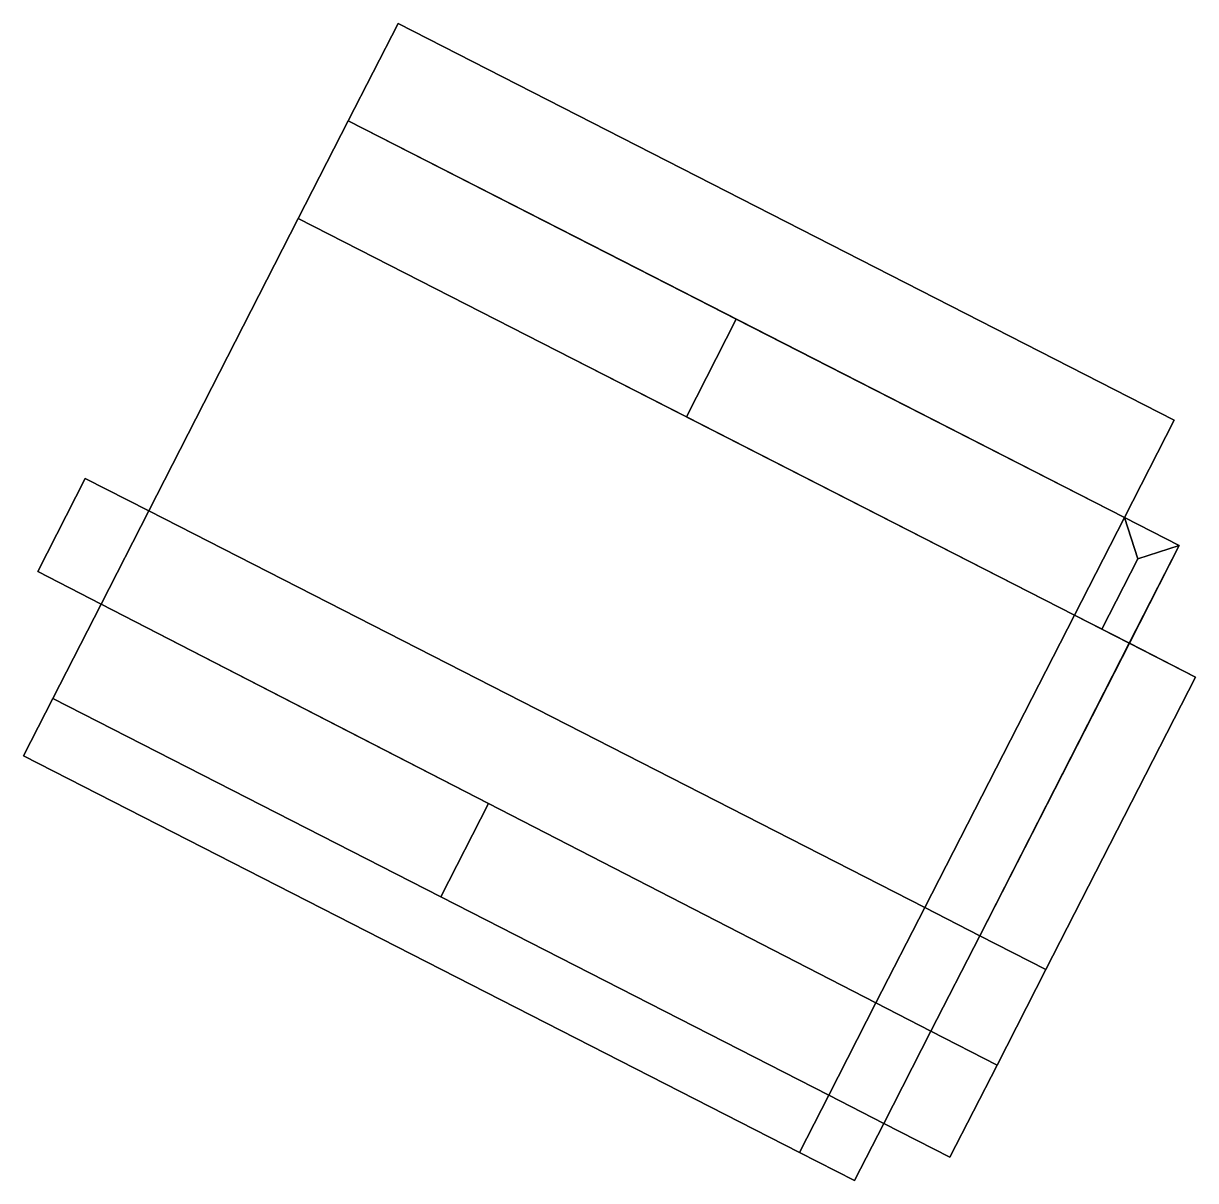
# Model space of a CAD drawing. Header units: metres. Extents: x 392428.2 to 392493.6, y 5818663.9 to 5818728.5.
import ezdxf

# ---------------------------------------------------------------- set-up
doc = ezdxf.new("R2010")
doc.units = ezdxf.units.M
doc.header["$MEASUREMENT"] = 0
for name, color, linetype in [('BuildingGroundSurface', 10, 'Continuous'), ('BuildingRoofSurface', 10, 'Continuous'), ('BuildingWallSurface', 10, 'Continuous')]:
    doc.layers.add(name, color=color, linetype=linetype)

msp = doc.modelspace()

# ---------------------------------------------------------------- linework, layer by layer
at = {"layer": 'BuildingGroundSurface'}
for points in [[(392449.081, 5818728.527, 34.62), (392492.41, 5818706.37, 34.62), (392489.631, 5818700.936, 34.62), (392446.302, 5818723.092, 34.62)], [(392443.512, 5818717.636, 34.62), (392446.302, 5818723.092, 34.62), (392489.631, 5818700.936, 34.62), (392486.839, 5818695.478, 34.62)], [(392443.512, 5818717.636, 34.62), (392486.839, 5818695.478, 34.62), (392478.485, 5818679.145, 34.62), (392435.16, 5818701.302, 34.62)], [(392432.499, 5818696.098, 34.62), (392428.961, 5818697.919, 34.62), (392431.617, 5818703.114, 34.62), (392435.16, 5818701.302, 34.62)], [(392435.16, 5818701.302, 34.62), (392478.485, 5818679.145, 34.62), (392475.764, 5818673.824, 34.62), (392432.499, 5818696.098, 34.62)], [(392492.698, 5818699.367, 34.62), (392489.907, 5818693.909, 34.62), (392486.839, 5818695.478, 34.62), (392489.631, 5818700.936, 34.62)], [(392429.8, 5818690.821, 34.62), (392432.499, 5818696.098, 34.62), (392475.764, 5818673.824, 34.62), (392473.126, 5818668.667, 34.62)], [(392478.485, 5818679.145, 34.62), (392486.839, 5818695.478, 34.62), (392489.907, 5818693.909, 34.62), (392481.555, 5818677.575, 34.62)], [(392481.555, 5818677.575, 34.62), (392489.907, 5818693.909, 34.62), (392493.605, 5818692.018, 34.62), (392485.252, 5818675.684, 34.62)], [(392428.167, 5818687.626, 34.62), (392429.8, 5818690.821, 34.62), (392473.126, 5818668.667, 34.62), (392471.492, 5818665.472, 34.62)], [(392475.764, 5818673.824, 34.62), (392478.485, 5818679.145, 34.62), (392481.555, 5818677.575, 34.62), (392478.83, 5818672.246, 34.62)], [(392478.83, 5818672.246, 34.62), (392481.555, 5818677.575, 34.62), (392485.252, 5818675.684, 34.62), (392482.522, 5818670.345, 34.62)], [(392473.126, 5818668.667, 34.62), (392475.764, 5818673.824, 34.62), (392478.83, 5818672.246, 34.62), (392476.197, 5818667.097, 34.62)], [(392476.197, 5818667.097, 34.62), (392478.83, 5818672.246, 34.62), (392482.522, 5818670.345, 34.62), (392479.894, 5818665.206, 34.62)], [(392471.492, 5818665.472, 34.62), (392473.126, 5818668.667, 34.62), (392476.197, 5818667.097, 34.62), (392474.563, 5818663.902, 34.62)]]:
    msp.add_polyline3d(points, close=True, dxfattribs=at)
at = {"layer": 'BuildingRoofSurface'}
for points in [[(392489.631, 5818700.936, 40.359), (392492.41, 5818706.37, 40.359), (392449.081, 5818728.527, 40.945), (392446.302, 5818723.092, 40.945)], [(392467.966, 5818712.014, 40.945), (392446.302, 5818723.092, 40.359), (392443.512, 5818717.637, 40.359), (392465.176, 5818706.558, 40.945)], [(392478.485, 5818679.145, 40.359), (392486.839, 5818695.478, 40.359), (392443.512, 5818717.637, 40.945), (392435.16, 5818701.303, 40.945)], [(392489.631, 5818700.936, 40.359), (392467.966, 5818712.014, 40.945), (392465.176, 5818706.558, 40.945), (392486.839, 5818695.478, 40.359)], [(392431.617, 5818703.114, 40.359), (392428.961, 5818697.919, 40.359), (392432.499, 5818696.098, 40.945), (392435.16, 5818701.303, 40.945)], [(392475.764, 5818673.824, 40.359), (392478.485, 5818679.145, 40.359), (392435.16, 5818701.303, 40.945), (392432.499, 5818696.098, 40.945)], [(392486.839, 5818695.478, 40.359), (392488.373, 5818694.694, 40.945), (392490.38, 5818698.618, 40.945), (392489.631, 5818700.936, 40.359)], [(392489.631, 5818700.936, 40.359), (392490.38, 5818698.618, 40.945), (392492.699, 5818699.367, 40.359)], [(392488.373, 5818694.694, 40.945), (392489.908, 5818693.909, 40.359), (392492.699, 5818699.367, 40.359), (392490.38, 5818698.618, 40.945)], [(392454.131, 5818684.961, 40.945), (392432.499, 5818696.098, 40.359), (392429.8, 5818690.821, 40.359), (392451.463, 5818679.744, 40.945)], [(392489.908, 5818693.909, 40.36), (392486.839, 5818695.478, 40.36), (392478.485, 5818679.145, 40.36), (392481.555, 5818677.575, 40.36)], [(392493.605, 5818692.018, 40.359), (392489.908, 5818693.909, 40.359), (392481.555, 5818677.575, 40.359), (392485.252, 5818675.685, 40.359)], [(392473.126, 5818668.667, 40.359), (392429.8, 5818690.821, 40.359), (392428.167, 5818687.626, 40.359), (392471.492, 5818665.472, 40.359)], [(392475.764, 5818673.824, 40.359), (392454.131, 5818684.961, 40.945), (392451.463, 5818679.744, 40.945), (392473.126, 5818668.667, 40.359)], [(392481.555, 5818677.575, 40.359), (392478.485, 5818679.145, 40.359), (392475.764, 5818673.824, 40.359), (392478.83, 5818672.246, 40.359)], [(392485.252, 5818675.685, 40.359), (392481.555, 5818677.575, 40.359), (392478.83, 5818672.246, 40.359), (392482.522, 5818670.345, 40.359)], [(392478.83, 5818672.246, 40.359), (392475.764, 5818673.824, 40.359), (392473.126, 5818668.667, 40.359), (392476.197, 5818667.097, 40.359)], [(392482.522, 5818670.345, 40.359), (392478.83, 5818672.246, 40.359), (392476.197, 5818667.097, 40.359), (392479.894, 5818665.206, 40.359)], [(392476.197, 5818667.097, 40.359), (392473.126, 5818668.667, 40.359), (392471.492, 5818665.472, 40.359), (392474.563, 5818663.902, 40.359)]]:
    msp.add_polyline3d(points, close=True, dxfattribs=at)
at = {"layer": 'BuildingWallSurface'}
for points in [[(392446.302, 5818723.092, 34.62), (392446.302, 5818723.092, 40.945), (392449.081, 5818728.527, 40.945), (392449.081, 5818728.527, 34.62)], [(392449.081, 5818728.527, 34.62), (392449.081, 5818728.527, 40.945), (392492.41, 5818706.37, 40.359), (392492.41, 5818706.37, 34.62)], [(392443.512, 5818717.636, 34.62), (392443.512, 5818717.637, 40.359), (392446.302, 5818723.092, 40.359), (392446.302, 5818723.092, 34.62)], [(392460.745, 5818715.707, 40.749), (392446.302, 5818723.092, 40.945), (392446.302, 5818723.092, 40.359)], [(392435.16, 5818701.302, 34.62), (392435.16, 5818701.303, 40.945), (392443.512, 5818717.637, 40.945), (392443.512, 5818717.636, 34.62)], [(392443.512, 5818717.637, 40.359), (392443.512, 5818717.637, 40.945), (392457.955, 5818710.251, 40.749)], [(392460.745, 5818715.707, 40.749), (392467.966, 5818712.014, 40.945), (392489.631, 5818700.936, 40.359)], [(392486.839, 5818695.478, 40.359), (392465.176, 5818706.558, 40.945), (392457.955, 5818710.251, 40.749)], [(392492.41, 5818706.37, 34.62), (392492.41, 5818706.37, 40.359), (392489.631, 5818700.936, 40.359), (392489.631, 5818700.936, 34.62)], [(392428.961, 5818697.919, 34.62), (392428.961, 5818697.919, 40.359), (392431.617, 5818703.114, 40.359), (392431.617, 5818703.114, 34.62)], [(392431.617, 5818703.114, 34.62), (392431.617, 5818703.114, 40.359), (392435.16, 5818701.303, 40.945), (392435.16, 5818701.302, 34.62)], [(392489.631, 5818700.936, 34.62), (392489.631, 5818700.936, 40.359), (392492.699, 5818699.367, 40.359), (392492.698, 5818699.367, 34.62)], [(392492.698, 5818699.367, 34.62), (392492.699, 5818699.367, 40.359), (392489.908, 5818693.909, 40.359), (392489.907, 5818693.909, 34.62)], [(392432.499, 5818696.098, 34.62), (392432.499, 5818696.098, 40.945), (392428.961, 5818697.919, 40.359), (392428.961, 5818697.919, 34.62)], [(392429.8, 5818690.821, 34.62), (392429.8, 5818690.821, 40.359), (392432.499, 5818696.098, 40.359), (392432.499, 5818696.098, 34.62)], [(392446.92, 5818688.673, 40.749), (392432.499, 5818696.098, 40.945), (392432.499, 5818696.098, 40.359)], [(392489.908, 5818693.909, 40.359), (392488.373, 5818694.694, 40.945), (392486.839, 5818695.478, 40.359)], [(392489.907, 5818693.909, 34.62), (392489.908, 5818693.909, 40.359), (392493.605, 5818692.018, 40.359), (392493.605, 5818692.018, 34.62)], [(392493.605, 5818692.018, 34.62), (392493.605, 5818692.018, 40.359), (392485.252, 5818675.685, 40.359), (392485.252, 5818675.684, 34.62)], [(392428.167, 5818687.626, 34.62), (392428.167, 5818687.626, 40.359), (392429.8, 5818690.821, 40.359), (392429.8, 5818690.821, 34.62)], [(392429.8, 5818690.821, 34.62), (392429.8, 5818690.821, 40.359), (392473.126, 5818668.667, 40.359), (392473.126, 5818668.667, 34.62)], [(392473.126, 5818668.667, 40.359), (392451.463, 5818679.744, 40.945), (392429.8, 5818690.821, 40.359)], [(392446.92, 5818688.673, 40.749), (392454.131, 5818684.961, 40.945), (392475.764, 5818673.824, 40.359)], [(392485.252, 5818675.684, 34.62), (392485.252, 5818675.685, 40.359), (392482.522, 5818670.345, 40.359), (392482.522, 5818670.345, 34.62)], [(392473.126, 5818668.667, 34.62), (392473.126, 5818668.667, 40.359), (392475.764, 5818673.824, 40.359), (392475.764, 5818673.824, 34.62)], [(392478.83, 5818672.246, 34.62), (392478.83, 5818672.246, 40.359), (392476.197, 5818667.097, 40.359), (392476.197, 5818667.097, 34.62)], [(392482.522, 5818670.345, 34.62), (392482.522, 5818670.345, 40.359), (392479.894, 5818665.206, 40.359), (392479.894, 5818665.206, 34.62)], [(392473.126, 5818668.667, 34.62), (392473.126, 5818668.667, 40.359), (392471.492, 5818665.472, 40.359), (392471.492, 5818665.472, 34.62)], [(392471.492, 5818665.472, 34.62), (392471.492, 5818665.472, 40.359), (392473.126, 5818668.667, 40.359), (392473.126, 5818668.667, 34.62)], [(392476.197, 5818667.097, 34.62), (392476.197, 5818667.097, 40.359), (392474.563, 5818663.902, 40.359), (392474.563, 5818663.902, 34.62)], [(392479.894, 5818665.206, 34.62), (392479.894, 5818665.206, 40.359), (392476.197, 5818667.097, 40.359), (392476.197, 5818667.097, 34.62)], [(392474.563, 5818663.902, 34.62), (392474.563, 5818663.902, 40.359), (392471.492, 5818665.472, 40.359), (392471.492, 5818665.472, 34.62)]]:
    msp.add_polyline3d(points, close=True, dxfattribs=at)

doc.saveas('drawing.dxf')
